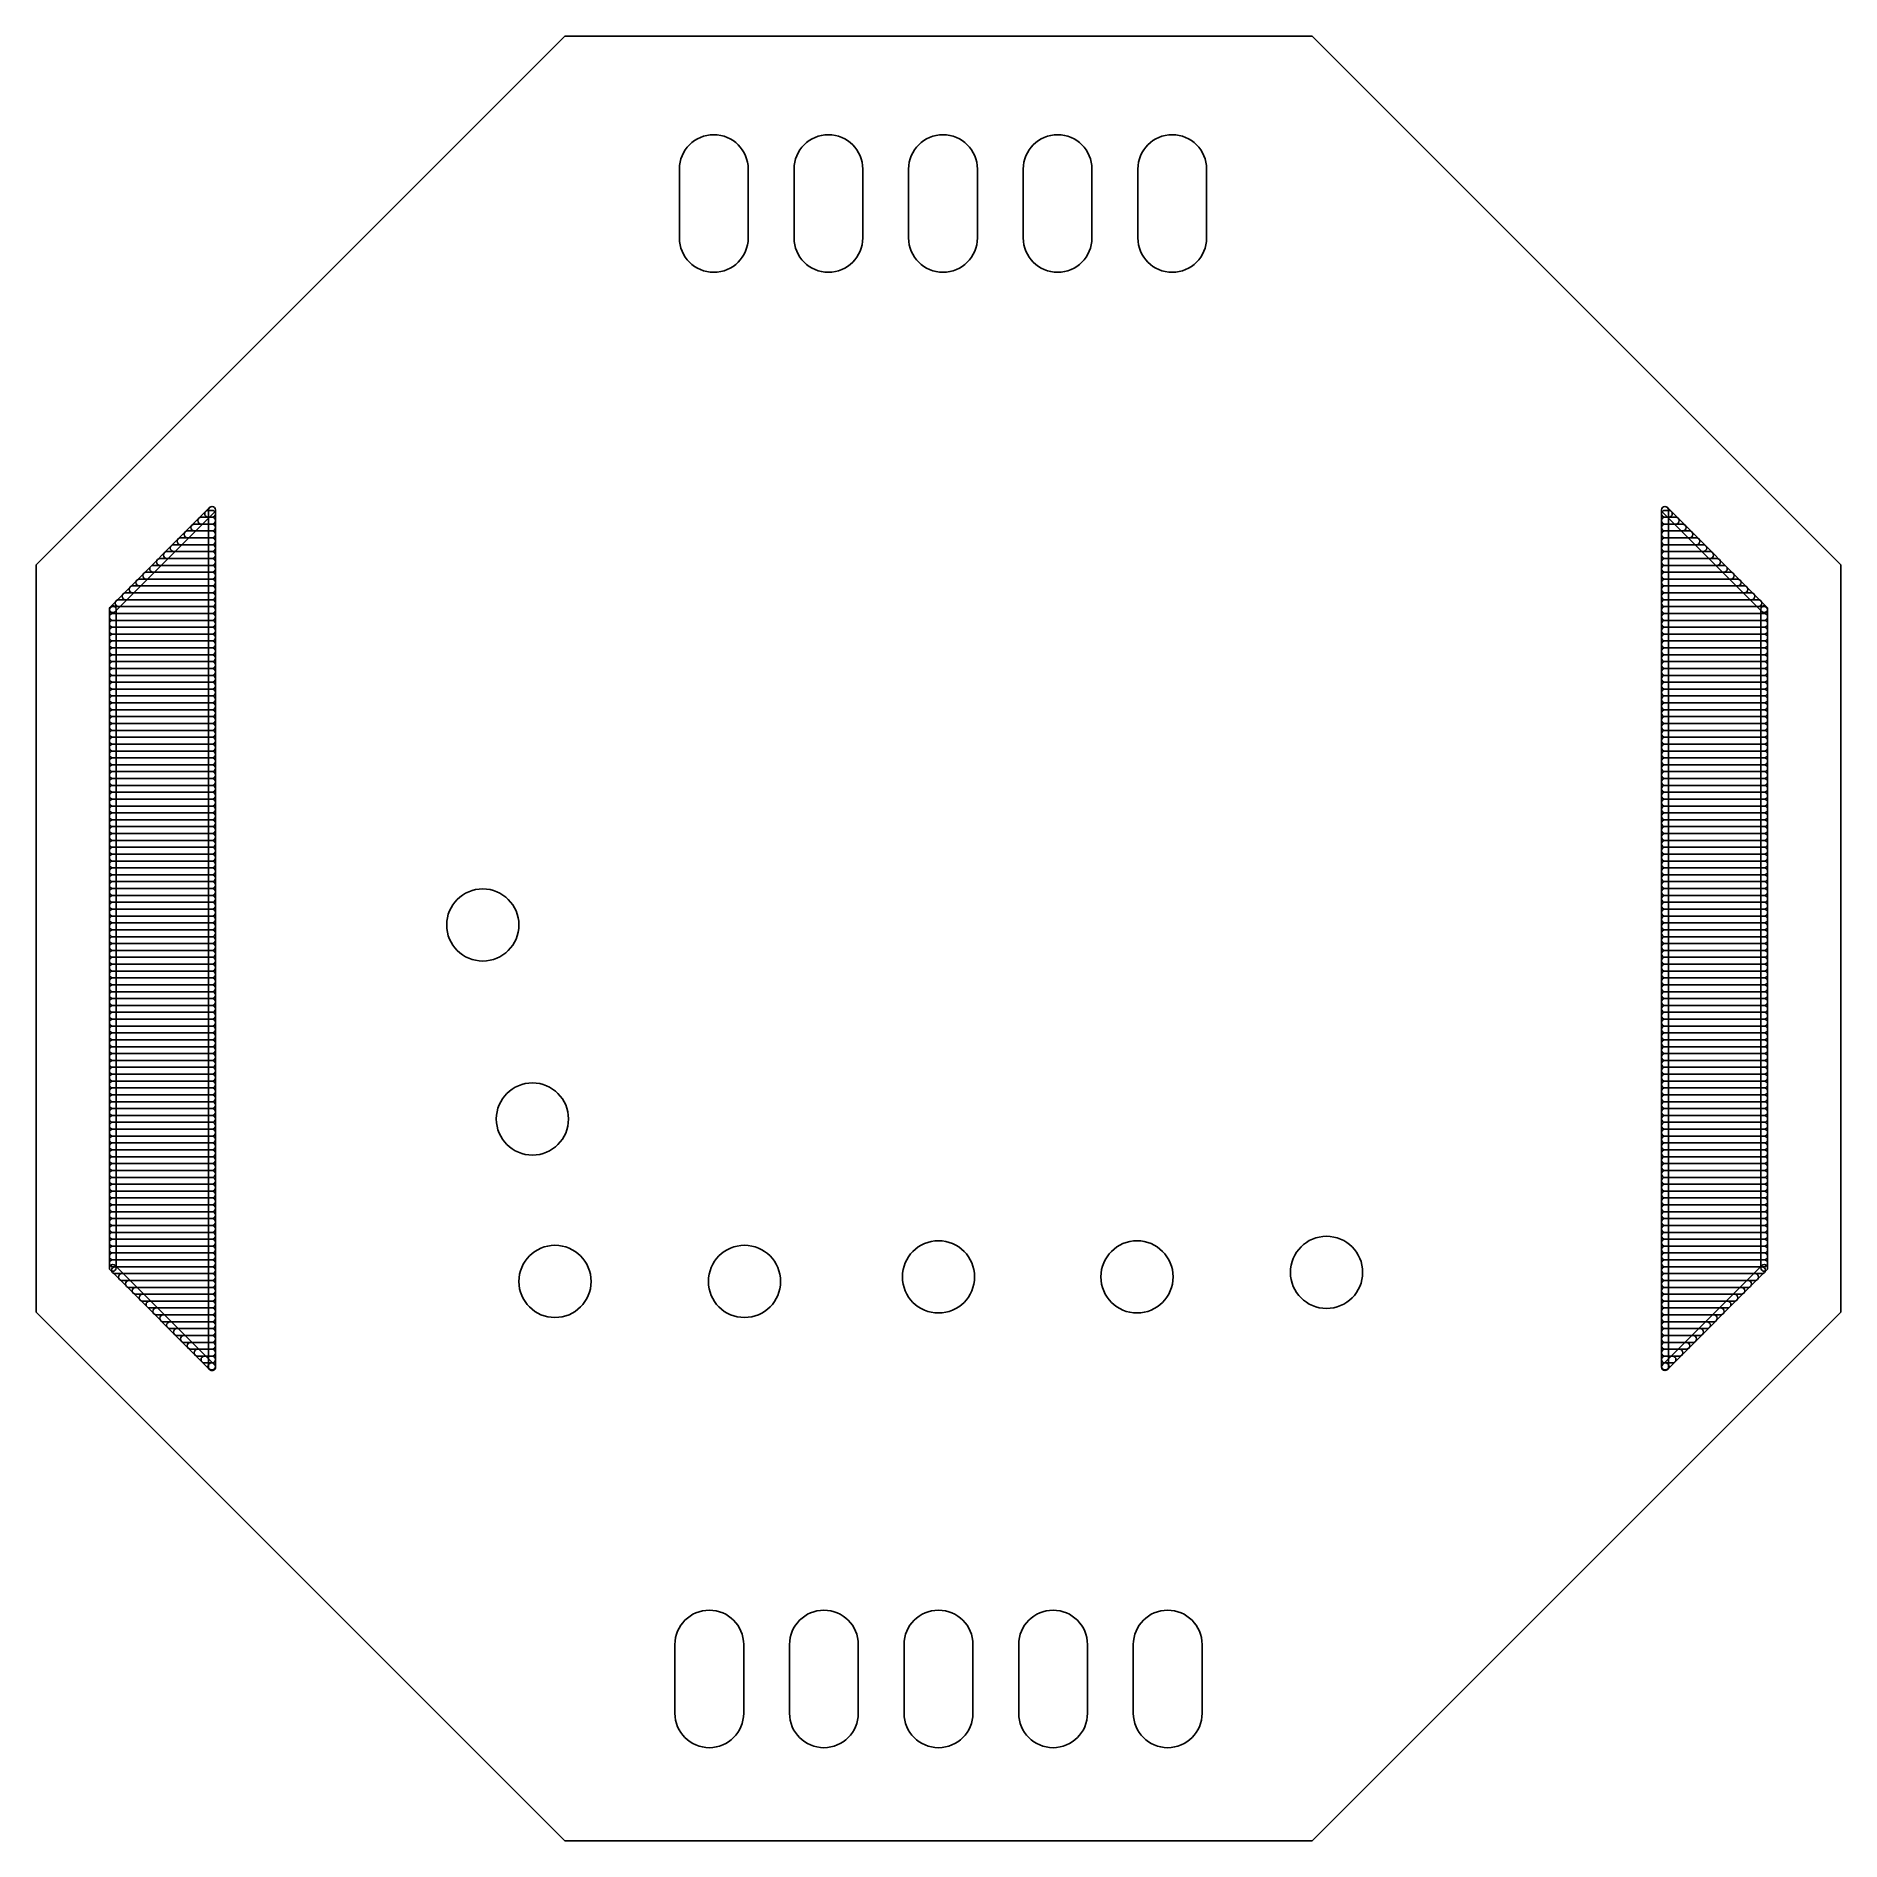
# Model space of a CAD drawing. Extents: x 0 to 40, y 0 to 40.
import ezdxf

# ---------------------------------------------------------------- set-up
doc = ezdxf.new("R2010")
doc.units = 0
for name, color, linetype in [('17', 110, 'CONTINUOUS'), ('18', 110, 'CONTINUOUS'), ('20', 31, 'CONTINUOUS')]:
    doc.layers.add(name, color=color, linetype=linetype)

# ---------------------------------------------------------------- blocks, each defined once
blk = doc.blocks.new('LONGP100')
blk.add_lwpolyline([(-0.5, -0.5), (0.5, -0.5, 1), (0.5, 0.5), (-0.5, 0.5, 1)], format="xyb", close=True)
blk = doc.blocks.new('ROUNDV')
blk.add_circle((0, 0), 0.5)

msp = doc.modelspace()

# ---------------------------------------------------------------- linework, layer by layer
at = {"layer": '20'}
for p, q in [((0, 28.284), (11.716, 40)), ((11.716, 40), (28.284, 40)), ((28.284, 40), (40, 28.284)), ((0, 11.716), (0, 28.284)), ((40, 28.284), (40, 11.716)), ((11.716, 0), (0, 11.716)), ((40, 11.716), (28.284, 0)), ((28.284, 0), (11.716, 0))]:
    msp.add_line(p, q, dxfattribs=at)
for points in [[(3.8461, 29.5539), (1.6461, 27.3539, 1), (1.7539, 27.2461), (3.9539, 29.4461, 1)], [(3.6608, 29.1846), (3.9, 29.1846, 1), (3.9, 29.337), (3.6608, 29.337, 1)], [(3.8132, 29.337), (3.9, 29.337, 1), (3.9, 29.4894), (3.8132, 29.4894, 1)], [(3.9762, 10.5), (3.9762, 29.5, 1), (3.8238, 29.5), (3.8238, 10.5, 1)], [(38.3539, 27.3539), (36.1539, 29.5539, 1), (36.0461, 29.4461), (38.2461, 27.2461, 1)], [(36.0238, 29.5), (36.0238, 10.5, 1), (36.1762, 10.5), (36.1762, 29.5, 1)], [(36.1, 29.337), (36.1868, 29.337, 1), (36.1868, 29.4894), (36.1, 29.4894, 1)], [(36.1, 29.1846), (36.3392, 29.1846, 1), (36.3392, 29.337), (36.1, 29.337, 1)], [(3.2036, 28.7274), (3.9, 28.7274, 1), (3.9, 28.8798), (3.2036, 28.8798, 1)], [(3.356, 28.8798), (3.9, 28.8798, 1), (3.9, 29.0322), (3.356, 29.0322, 1)], [(3.5084, 29.0322), (3.9, 29.0322, 1), (3.9, 29.1846), (3.5084, 29.1846, 1)], [(36.1, 29.0322), (36.4916, 29.0322, 1), (36.4916, 29.1846), (36.1, 29.1846, 1)], [(36.1, 28.8798), (36.644, 28.8798, 1), (36.644, 29.0322), (36.1, 29.0322, 1)], [(36.1, 28.7274), (36.7964, 28.7274, 1), (36.7964, 28.8798), (36.1, 28.8798, 1)], [(2.7464, 28.2702), (3.9, 28.2702, 1), (3.9, 28.4226), (2.7464, 28.4226, 1)], [(2.8988, 28.4226), (3.9, 28.4226, 1), (3.9, 28.575), (2.8988, 28.575, 1)], [(3.0512, 28.575), (3.9, 28.575, 1), (3.9, 28.7274), (3.0512, 28.7274, 1)], [(36.1, 28.575), (36.9488, 28.575, 1), (36.9488, 28.7274), (36.1, 28.7274, 1)], [(36.1, 28.4226), (37.1012, 28.4226, 1), (37.1012, 28.575), (36.1, 28.575, 1)], [(36.1, 28.2702), (37.2536, 28.2702, 1), (37.2536, 28.4226), (36.1, 28.4226, 1)], [(2.4416, 27.9654), (3.9, 27.9654, 1), (3.9, 28.1178), (2.4416, 28.1178, 1)], [(2.594, 28.1178), (3.9, 28.1178, 1), (3.9, 28.2702), (2.594, 28.2702, 1)], [(36.1, 28.1178), (37.406, 28.1178, 1), (37.406, 28.2702), (36.1, 28.2702, 1)], [(36.1, 27.9654), (37.5584, 27.9654, 1), (37.5584, 28.1178), (36.1, 28.1178, 1)], [(1.9844, 27.5082), (3.9, 27.5082, 1), (3.9, 27.6606), (1.9844, 27.6606, 1)], [(2.1368, 27.6606), (3.9, 27.6606, 1), (3.9, 27.813), (2.1368, 27.813, 1)], [(2.2892, 27.813), (3.9, 27.813, 1), (3.9, 27.9654), (2.2892, 27.9654, 1)], [(36.1, 27.813), (37.7108, 27.813, 1), (37.7108, 27.9654), (36.1, 27.9654, 1)], [(36.1, 27.6606), (37.8632, 27.6606, 1), (37.8632, 27.813), (36.1, 27.813, 1)], [(36.1, 27.5082), (38.0156, 27.5082, 1), (38.0156, 27.6606), (36.1, 27.6606, 1)], [(1.6238, 27.3), (1.6238, 12.7, 1), (1.7762, 12.7), (1.7762, 27.3, 1)], [(1.7, 27.2034), (3.9, 27.2034, 1), (3.9, 27.3558), (1.7, 27.3558, 1)], [(1.7, 27.051), (3.9, 27.051, 1), (3.9, 27.2034), (1.7, 27.2034, 1)], [(1.832, 27.3558), (3.9, 27.3558, 1), (3.9, 27.5082), (1.832, 27.5082, 1)], [(36.1, 27.3558), (38.168, 27.3558, 1), (38.168, 27.5082), (36.1, 27.5082, 1)], [(36.1, 27.2034), (38.3, 27.2034, 1), (38.3, 27.3558), (36.1, 27.3558, 1)], [(36.1, 27.051), (38.3, 27.051, 1), (38.3, 27.2034), (36.1, 27.2034, 1)], [(38.3762, 12.7), (38.3762, 27.3, 1), (38.2238, 27.3), (38.2238, 12.7, 1)], [(1.7, 26.8986), (3.9, 26.8986, 1), (3.9, 27.051), (1.7, 27.051, 1)], [(1.7, 26.7462), (3.9, 26.7462, 1), (3.9, 26.8986), (1.7, 26.8986, 1)], [(36.1, 26.8986), (38.3, 26.8986, 1), (38.3, 27.051), (36.1, 27.051, 1)], [(36.1, 26.7462), (38.3, 26.7462, 1), (38.3, 26.8986), (36.1, 26.8986, 1)], [(1.7, 26.5938), (3.9, 26.5938, 1), (3.9, 26.7462), (1.7, 26.7462, 1)], [(1.7, 26.4414), (3.9, 26.4414, 1), (3.9, 26.5938), (1.7, 26.5938, 1)], [(1.7, 26.289), (3.9, 26.289, 1), (3.9, 26.4414), (1.7, 26.4414, 1)], [(36.1, 26.5938), (38.3, 26.5938, 1), (38.3, 26.7462), (36.1, 26.7462, 1)], [(36.1, 26.4414), (38.3, 26.4414, 1), (38.3, 26.5938), (36.1, 26.5938, 1)], [(36.1, 26.289), (38.3, 26.289, 1), (38.3, 26.4414), (36.1, 26.4414, 1)], [(1.7, 26.1366), (3.9, 26.1366, 1), (3.9, 26.289), (1.7, 26.289, 1)], [(1.7, 25.9842), (3.9, 25.9842, 1), (3.9, 26.1366), (1.7, 26.1366, 1)], [(36.1, 26.1366), (38.3, 26.1366, 1), (38.3, 26.289), (36.1, 26.289, 1)], [(36.1, 25.9842), (38.3, 25.9842, 1), (38.3, 26.1366), (36.1, 26.1366, 1)], [(1.7, 25.8318), (3.9, 25.8318, 1), (3.9, 25.9842), (1.7, 25.9842, 1)], [(1.7, 25.6794), (3.9, 25.6794, 1), (3.9, 25.8318), (1.7, 25.8318, 1)], [(1.7, 25.527), (3.9, 25.527, 1), (3.9, 25.6794), (1.7, 25.6794, 1)], [(36.1, 25.8318), (38.3, 25.8318, 1), (38.3, 25.9842), (36.1, 25.9842, 1)], [(36.1, 25.6794), (38.3, 25.6794, 1), (38.3, 25.8318), (36.1, 25.8318, 1)], [(36.1, 25.527), (38.3, 25.527, 1), (38.3, 25.6794), (36.1, 25.6794, 1)], [(1.7, 25.3746), (3.9, 25.3746, 1), (3.9, 25.527), (1.7, 25.527, 1)], [(1.7, 25.2222), (3.9, 25.2222, 1), (3.9, 25.3746), (1.7, 25.3746, 1)], [(1.7, 25.0698), (3.9, 25.0698, 1), (3.9, 25.2222), (1.7, 25.2222, 1)], [(36.1, 25.3746), (38.3, 25.3746, 1), (38.3, 25.527), (36.1, 25.527, 1)], [(36.1, 25.2222), (38.3, 25.2222, 1), (38.3, 25.3746), (36.1, 25.3746, 1)], [(36.1, 25.0698), (38.3, 25.0698, 1), (38.3, 25.2222), (36.1, 25.2222, 1)], [(1.7, 24.9174), (3.9, 24.9174, 1), (3.9, 25.0698), (1.7, 25.0698, 1)], [(1.7, 24.765), (3.9, 24.765, 1), (3.9, 24.9174), (1.7, 24.9174, 1)], [(36.1, 24.9174), (38.3, 24.9174, 1), (38.3, 25.0698), (36.1, 25.0698, 1)], [(36.1, 24.765), (38.3, 24.765, 1), (38.3, 24.9174), (36.1, 24.9174, 1)], [(1.7, 24.6126), (3.9, 24.6126, 1), (3.9, 24.765), (1.7, 24.765, 1)], [(1.7, 24.4602), (3.9, 24.4602, 1), (3.9, 24.6126), (1.7, 24.6126, 1)], [(1.7, 24.3078), (3.9, 24.3078, 1), (3.9, 24.4602), (1.7, 24.4602, 1)], [(36.1, 24.6126), (38.3, 24.6126, 1), (38.3, 24.765), (36.1, 24.765, 1)], [(36.1, 24.4602), (38.3, 24.4602, 1), (38.3, 24.6126), (36.1, 24.6126, 1)], [(36.1, 24.3078), (38.3, 24.3078, 1), (38.3, 24.4602), (36.1, 24.4602, 1)], [(1.7, 24.1554), (3.9, 24.1554, 1), (3.9, 24.3078), (1.7, 24.3078, 1)], [(1.7, 24.003), (3.9, 24.003, 1), (3.9, 24.1554), (1.7, 24.1554, 1)], [(1.7, 23.8506), (3.9, 23.8506, 1), (3.9, 24.003), (1.7, 24.003, 1)], [(36.1, 24.1554), (38.3, 24.1554, 1), (38.3, 24.3078), (36.1, 24.3078, 1)], [(36.1, 24.003), (38.3, 24.003, 1), (38.3, 24.1554), (36.1, 24.1554, 1)], [(36.1, 23.8506), (38.3, 23.8506, 1), (38.3, 24.003), (36.1, 24.003, 1)], [(1.7, 23.6982), (3.9, 23.6982, 1), (3.9, 23.8506), (1.7, 23.8506, 1)], [(1.7, 23.5458), (3.9, 23.5458, 1), (3.9, 23.6982), (1.7, 23.6982, 1)], [(36.1, 23.6982), (38.3, 23.6982, 1), (38.3, 23.8506), (36.1, 23.8506, 1)], [(36.1, 23.5458), (38.3, 23.5458, 1), (38.3, 23.6982), (36.1, 23.6982, 1)], [(1.7, 23.3934), (3.9, 23.3934, 1), (3.9, 23.5458), (1.7, 23.5458, 1)], [(1.7, 23.241), (3.9, 23.241, 1), (3.9, 23.3934), (1.7, 23.3934, 1)], [(1.7, 23.0886), (3.9, 23.0886, 1), (3.9, 23.241), (1.7, 23.241, 1)], [(36.1, 23.3934), (38.3, 23.3934, 1), (38.3, 23.5458), (36.1, 23.5458, 1)], [(36.1, 23.241), (38.3, 23.241, 1), (38.3, 23.3934), (36.1, 23.3934, 1)], [(36.1, 23.0886), (38.3, 23.0886, 1), (38.3, 23.241), (36.1, 23.241, 1)], [(1.7, 22.9362), (3.9, 22.9362, 1), (3.9, 23.0886), (1.7, 23.0886, 1)], [(1.7, 22.7838), (3.9, 22.7838, 1), (3.9, 22.9362), (1.7, 22.9362, 1)], [(36.1, 22.9362), (38.3, 22.9362, 1), (38.3, 23.0886), (36.1, 23.0886, 1)], [(36.1, 22.7838), (38.3, 22.7838, 1), (38.3, 22.9362), (36.1, 22.9362, 1)], [(1.7, 22.6314), (3.9, 22.6314, 1), (3.9, 22.7838), (1.7, 22.7838, 1)], [(1.7, 22.479), (3.9, 22.479, 1), (3.9, 22.6314), (1.7, 22.6314, 1)], [(1.7, 22.3266), (3.9, 22.3266, 1), (3.9, 22.479), (1.7, 22.479, 1)], [(36.1, 22.6314), (38.3, 22.6314, 1), (38.3, 22.7838), (36.1, 22.7838, 1)], [(36.1, 22.479), (38.3, 22.479, 1), (38.3, 22.6314), (36.1, 22.6314, 1)], [(36.1, 22.3266), (38.3, 22.3266, 1), (38.3, 22.479), (36.1, 22.479, 1)], [(1.7, 22.1742), (3.9, 22.1742, 1), (3.9, 22.3266), (1.7, 22.3266, 1)], [(1.7, 22.0218), (3.9, 22.0218, 1), (3.9, 22.1742), (1.7, 22.1742, 1)], [(1.7, 21.8694), (3.9, 21.8694, 1), (3.9, 22.0218), (1.7, 22.0218, 1)], [(36.1, 22.1742), (38.3, 22.1742, 1), (38.3, 22.3266), (36.1, 22.3266, 1)], [(36.1, 22.0218), (38.3, 22.0218, 1), (38.3, 22.1742), (36.1, 22.1742, 1)], [(36.1, 21.8694), (38.3, 21.8694, 1), (38.3, 22.0218), (36.1, 22.0218, 1)], [(1.7, 21.717), (3.9, 21.717, 1), (3.9, 21.8694), (1.7, 21.8694, 1)], [(1.7, 21.5646), (3.9, 21.5646, 1), (3.9, 21.717), (1.7, 21.717, 1)], [(36.1, 21.717), (38.3, 21.717, 1), (38.3, 21.8694), (36.1, 21.8694, 1)], [(36.1, 21.5646), (38.3, 21.5646, 1), (38.3, 21.717), (36.1, 21.717, 1)], [(1.7, 21.4122), (3.9, 21.4122, 1), (3.9, 21.5646), (1.7, 21.5646, 1)], [(1.7, 21.2598), (3.9, 21.2598, 1), (3.9, 21.4122), (1.7, 21.4122, 1)], [(1.7, 21.1074), (3.9, 21.1074, 1), (3.9, 21.2598), (1.7, 21.2598, 1)], [(36.1, 21.4122), (38.3, 21.4122, 1), (38.3, 21.5646), (36.1, 21.5646, 1)], [(36.1, 21.2598), (38.3, 21.2598, 1), (38.3, 21.4122), (36.1, 21.4122, 1)], [(36.1, 21.1074), (38.3, 21.1074, 1), (38.3, 21.2598), (36.1, 21.2598, 1)], [(1.7, 20.955), (3.9, 20.955, 1), (3.9, 21.1074), (1.7, 21.1074, 1)], [(1.7, 20.8026), (3.9, 20.8026, 1), (3.9, 20.955), (1.7, 20.955, 1)], [(1.7, 20.6502), (3.9, 20.6502, 1), (3.9, 20.8026), (1.7, 20.8026, 1)], [(36.1, 20.955), (38.3, 20.955, 1), (38.3, 21.1074), (36.1, 21.1074, 1)], [(36.1, 20.8026), (38.3, 20.8026, 1), (38.3, 20.955), (36.1, 20.955, 1)], [(36.1, 20.6502), (38.3, 20.6502, 1), (38.3, 20.8026), (36.1, 20.8026, 1)], [(1.7, 20.4978), (3.9, 20.4978, 1), (3.9, 20.6502), (1.7, 20.6502, 1)], [(1.7, 20.3454), (3.9, 20.3454, 1), (3.9, 20.4978), (1.7, 20.4978, 1)], [(36.1, 20.4978), (38.3, 20.4978, 1), (38.3, 20.6502), (36.1, 20.6502, 1)], [(36.1, 20.3454), (38.3, 20.3454, 1), (38.3, 20.4978), (36.1, 20.4978, 1)], [(1.7, 20.193), (3.9, 20.193, 1), (3.9, 20.3454), (1.7, 20.3454, 1)], [(1.7, 20.0406), (3.9, 20.0406, 1), (3.9, 20.193), (1.7, 20.193, 1)], [(1.7, 19.8882), (3.9, 19.8882, 1), (3.9, 20.0406), (1.7, 20.0406, 1)], [(36.1, 20.193), (38.3, 20.193, 1), (38.3, 20.3454), (36.1, 20.3454, 1)], [(36.1, 20.0406), (38.3, 20.0406, 1), (38.3, 20.193), (36.1, 20.193, 1)], [(36.1, 19.8882), (38.3, 19.8882, 1), (38.3, 20.0406), (36.1, 20.0406, 1)], [(1.7, 19.7358), (3.9, 19.7358, 1), (3.9, 19.8882), (1.7, 19.8882, 1)], [(1.7, 19.5834), (3.9, 19.5834, 1), (3.9, 19.7358), (1.7, 19.7358, 1)], [(36.1, 19.7358), (38.3, 19.7358, 1), (38.3, 19.8882), (36.1, 19.8882, 1)], [(36.1, 19.5834), (38.3, 19.5834, 1), (38.3, 19.7358), (36.1, 19.7358, 1)], [(1.7, 19.431), (3.9, 19.431, 1), (3.9, 19.5834), (1.7, 19.5834, 1)], [(1.7, 19.2786), (3.9, 19.2786, 1), (3.9, 19.431), (1.7, 19.431, 1)], [(1.7, 19.1262), (3.9, 19.1262, 1), (3.9, 19.2786), (1.7, 19.2786, 1)], [(36.1, 19.431), (38.3, 19.431, 1), (38.3, 19.5834), (36.1, 19.5834, 1)], [(36.1, 19.2786), (38.3, 19.2786, 1), (38.3, 19.431), (36.1, 19.431, 1)], [(36.1, 19.1262), (38.3, 19.1262, 1), (38.3, 19.2786), (36.1, 19.2786, 1)], [(1.7, 18.9738), (3.9, 18.9738, 1), (3.9, 19.1262), (1.7, 19.1262, 1)], [(1.7, 18.8214), (3.9, 18.8214, 1), (3.9, 18.9738), (1.7, 18.9738, 1)], [(1.7, 18.669), (3.9, 18.669, 1), (3.9, 18.8214), (1.7, 18.8214, 1)], [(36.1, 18.9738), (38.3, 18.9738, 1), (38.3, 19.1262), (36.1, 19.1262, 1)], [(36.1, 18.8214), (38.3, 18.8214, 1), (38.3, 18.9738), (36.1, 18.9738, 1)], [(36.1, 18.669), (38.3, 18.669, 1), (38.3, 18.8214), (36.1, 18.8214, 1)], [(1.7, 18.5166), (3.9, 18.5166, 1), (3.9, 18.669), (1.7, 18.669, 1)], [(1.7, 18.3642), (3.9, 18.3642, 1), (3.9, 18.5166), (1.7, 18.5166, 1)], [(36.1, 18.5166), (38.3, 18.5166, 1), (38.3, 18.669), (36.1, 18.669, 1)], [(36.1, 18.3642), (38.3, 18.3642, 1), (38.3, 18.5166), (36.1, 18.5166, 1)], [(1.7, 18.2118), (3.9, 18.2118, 1), (3.9, 18.3642), (1.7, 18.3642, 1)], [(1.7, 18.0594), (3.9, 18.0594, 1), (3.9, 18.2118), (1.7, 18.2118, 1)], [(1.7, 17.907), (3.9, 17.907, 1), (3.9, 18.0594), (1.7, 18.0594, 1)], [(36.1, 18.2118), (38.3, 18.2118, 1), (38.3, 18.3642), (36.1, 18.3642, 1)], [(36.1, 18.0594), (38.3, 18.0594, 1), (38.3, 18.2118), (36.1, 18.2118, 1)], [(36.1, 17.907), (38.3, 17.907, 1), (38.3, 18.0594), (36.1, 18.0594, 1)], [(1.7, 17.7546), (3.9, 17.7546, 1), (3.9, 17.907), (1.7, 17.907, 1)], [(1.7, 17.6022), (3.9, 17.6022, 1), (3.9, 17.7546), (1.7, 17.7546, 1)], [(1.7, 17.4498), (3.9, 17.4498, 1), (3.9, 17.6022), (1.7, 17.6022, 1)], [(36.1, 17.7546), (38.3, 17.7546, 1), (38.3, 17.907), (36.1, 17.907, 1)], [(36.1, 17.6022), (38.3, 17.6022, 1), (38.3, 17.7546), (36.1, 17.7546, 1)], [(36.1, 17.4498), (38.3, 17.4498, 1), (38.3, 17.6022), (36.1, 17.6022, 1)], [(1.7, 17.2974), (3.9, 17.2974, 1), (3.9, 17.4498), (1.7, 17.4498, 1)], [(1.7, 17.145), (3.9, 17.145, 1), (3.9, 17.2974), (1.7, 17.2974, 1)], [(36.1, 17.2974), (38.3, 17.2974, 1), (38.3, 17.4498), (36.1, 17.4498, 1)], [(36.1, 17.145), (38.3, 17.145, 1), (38.3, 17.2974), (36.1, 17.2974, 1)], [(1.7, 16.9926), (3.9, 16.9926, 1), (3.9, 17.145), (1.7, 17.145, 1)], [(1.7, 16.8402), (3.9, 16.8402, 1), (3.9, 16.9926), (1.7, 16.9926, 1)], [(1.7, 16.6878), (3.9, 16.6878, 1), (3.9, 16.8402), (1.7, 16.8402, 1)], [(36.1, 16.9926), (38.3, 16.9926, 1), (38.3, 17.145), (36.1, 17.145, 1)], [(36.1, 16.8402), (38.3, 16.8402, 1), (38.3, 16.9926), (36.1, 16.9926, 1)], [(36.1, 16.6878), (38.3, 16.6878, 1), (38.3, 16.8402), (36.1, 16.8402, 1)], [(1.7, 16.5354), (3.9, 16.5354, 1), (3.9, 16.6878), (1.7, 16.6878, 1)], [(1.7, 16.383), (3.9, 16.383, 1), (3.9, 16.5354), (1.7, 16.5354, 1)], [(36.1, 16.5354), (38.3, 16.5354, 1), (38.3, 16.6878), (36.1, 16.6878, 1)], [(36.1, 16.383), (38.3, 16.383, 1), (38.3, 16.5354), (36.1, 16.5354, 1)], [(1.7, 16.2306), (3.9, 16.2306, 1), (3.9, 16.383), (1.7, 16.383, 1)], [(1.7, 16.0782), (3.9, 16.0782, 1), (3.9, 16.2306), (1.7, 16.2306, 1)], [(1.7, 15.9258), (3.9, 15.9258, 1), (3.9, 16.0782), (1.7, 16.0782, 1)], [(36.1, 16.2306), (38.3, 16.2306, 1), (38.3, 16.383), (36.1, 16.383, 1)], [(36.1, 16.0782), (38.3, 16.0782, 1), (38.3, 16.2306), (36.1, 16.2306, 1)], [(36.1, 15.9258), (38.3, 15.9258, 1), (38.3, 16.0782), (36.1, 16.0782, 1)], [(1.7, 15.7734), (3.9, 15.7734, 1), (3.9, 15.9258), (1.7, 15.9258, 1)], [(1.7, 15.621), (3.9, 15.621, 1), (3.9, 15.7734), (1.7, 15.7734, 1)], [(1.7, 15.4686), (3.9, 15.4686, 1), (3.9, 15.621), (1.7, 15.621, 1)], [(36.1, 15.7734), (38.3, 15.7734, 1), (38.3, 15.9258), (36.1, 15.9258, 1)], [(36.1, 15.621), (38.3, 15.621, 1), (38.3, 15.7734), (36.1, 15.7734, 1)], [(36.1, 15.4686), (38.3, 15.4686, 1), (38.3, 15.621), (36.1, 15.621, 1)], [(1.7, 15.3162), (3.9, 15.3162, 1), (3.9, 15.4686), (1.7, 15.4686, 1)], [(1.7, 15.1638), (3.9, 15.1638, 1), (3.9, 15.3162), (1.7, 15.3162, 1)], [(36.1, 15.3162), (38.3, 15.3162, 1), (38.3, 15.4686), (36.1, 15.4686, 1)], [(36.1, 15.1638), (38.3, 15.1638, 1), (38.3, 15.3162), (36.1, 15.3162, 1)], [(1.7, 15.0114), (3.9, 15.0114, 1), (3.9, 15.1638), (1.7, 15.1638, 1)], [(1.7, 14.859), (3.9, 14.859, 1), (3.9, 15.0114), (1.7, 15.0114, 1)], [(1.7, 14.7066), (3.9, 14.7066, 1), (3.9, 14.859), (1.7, 14.859, 1)], [(36.1, 15.0114), (38.3, 15.0114, 1), (38.3, 15.1638), (36.1, 15.1638, 1)], [(36.1, 14.859), (38.3, 14.859, 1), (38.3, 15.0114), (36.1, 15.0114, 1)], [(36.1, 14.7066), (38.3, 14.7066, 1), (38.3, 14.859), (36.1, 14.859, 1)], [(1.7, 14.5542), (3.9, 14.5542, 1), (3.9, 14.7066), (1.7, 14.7066, 1)], [(1.7, 14.4018), (3.9, 14.4018, 1), (3.9, 14.5542), (1.7, 14.5542, 1)], [(1.7, 14.2494), (3.9, 14.2494, 1), (3.9, 14.4018), (1.7, 14.4018, 1)], [(36.1, 14.5542), (38.3, 14.5542, 1), (38.3, 14.7066), (36.1, 14.7066, 1)], [(36.1, 14.4018), (38.3, 14.4018, 1), (38.3, 14.5542), (36.1, 14.5542, 1)], [(36.1, 14.2494), (38.3, 14.2494, 1), (38.3, 14.4018), (36.1, 14.4018, 1)], [(1.7, 14.097), (3.9, 14.097, 1), (3.9, 14.2494), (1.7, 14.2494, 1)], [(1.7, 13.9446), (3.9, 13.9446, 1), (3.9, 14.097), (1.7, 14.097, 1)], [(36.1, 14.097), (38.3, 14.097, 1), (38.3, 14.2494), (36.1, 14.2494, 1)], [(36.1, 13.9446), (38.3, 13.9446, 1), (38.3, 14.097), (36.1, 14.097, 1)], [(1.7, 13.7922), (3.9, 13.7922, 1), (3.9, 13.9446), (1.7, 13.9446, 1)], [(1.7, 13.6398), (3.9, 13.6398, 1), (3.9, 13.7922), (1.7, 13.7922, 1)], [(1.7, 13.4874), (3.9, 13.4874, 1), (3.9, 13.6398), (1.7, 13.6398, 1)], [(36.1, 13.7922), (38.3, 13.7922, 1), (38.3, 13.9446), (36.1, 13.9446, 1)], [(36.1, 13.6398), (38.3, 13.6398, 1), (38.3, 13.7922), (36.1, 13.7922, 1)], [(36.1, 13.4874), (38.3, 13.4874, 1), (38.3, 13.6398), (36.1, 13.6398, 1)], [(1.7, 13.335), (3.9, 13.335, 1), (3.9, 13.4874), (1.7, 13.4874, 1)], [(1.7, 13.1826), (3.9, 13.1826, 1), (3.9, 13.335), (1.7, 13.335, 1)], [(36.1, 13.335), (38.3, 13.335, 1), (38.3, 13.4874), (36.1, 13.4874, 1)], [(36.1, 13.1826), (38.3, 13.1826, 1), (38.3, 13.335), (36.1, 13.335, 1)], [(1.7, 13.0302), (3.9, 13.0302, 1), (3.9, 13.1826), (1.7, 13.1826, 1)], [(1.7, 12.8778), (3.9, 12.8778, 1), (3.9, 13.0302), (1.7, 13.0302, 1)], [(1.7, 12.7254), (3.9, 12.7254, 1), (3.9, 12.8778), (1.7, 12.8778, 1)], [(36.1, 13.0302), (38.3, 13.0302, 1), (38.3, 13.1826), (36.1, 13.1826, 1)], [(36.1, 12.8778), (38.3, 12.8778, 1), (38.3, 13.0302), (36.1, 13.0302, 1)], [(36.1, 12.7254), (38.3, 12.7254, 1), (38.3, 12.8778), (36.1, 12.8778, 1)], [(1.6461, 12.6461), (3.8461, 10.4461, 1), (3.9539, 10.5539), (1.7539, 12.7539, 1)], [(1.7508, 12.573), (3.9, 12.573, 1), (3.9, 12.7254), (1.7508, 12.7254, 1)], [(1.9032, 12.4206), (3.9, 12.4206, 1), (3.9, 12.573), (1.9032, 12.573, 1)], [(2.0556, 12.2682), (3.9, 12.2682, 1), (3.9, 12.4206), (2.0556, 12.4206, 1)], [(36.1539, 10.4461), (38.3539, 12.6461, 1), (38.2461, 12.7539), (36.0461, 10.5539, 1)], [(36.1, 12.573), (38.2492, 12.573, 1), (38.2492, 12.7254), (36.1, 12.7254, 1)], [(36.1, 12.4206), (38.0968, 12.4206, 1), (38.0968, 12.573), (36.1, 12.573, 1)], [(36.1, 12.2682), (37.9444, 12.2682, 1), (37.9444, 12.4206), (36.1, 12.4206, 1)], [(2.208, 12.1158), (3.9, 12.1158, 1), (3.9, 12.2682), (2.208, 12.2682, 1)], [(2.3604, 11.9634), (3.9, 11.9634, 1), (3.9, 12.1158), (2.3604, 12.1158, 1)], [(36.1, 12.1158), (37.792, 12.1158, 1), (37.792, 12.2682), (36.1, 12.2682, 1)], [(36.1, 11.9634), (37.6396, 11.9634, 1), (37.6396, 12.1158), (36.1, 12.1158, 1)], [(2.5128, 11.811), (3.9, 11.811, 1), (3.9, 11.9634), (2.5128, 11.9634, 1)], [(2.6652, 11.6586), (3.9, 11.6586, 1), (3.9, 11.811), (2.6652, 11.811, 1)], [(2.8176, 11.5062), (3.9, 11.5062, 1), (3.9, 11.6586), (2.8176, 11.6586, 1)], [(36.1, 11.811), (37.4872, 11.811, 1), (37.4872, 11.9634), (36.1, 11.9634, 1)], [(36.1, 11.6586), (37.3348, 11.6586, 1), (37.3348, 11.811), (36.1, 11.811, 1)], [(36.1, 11.5062), (37.1824, 11.5062, 1), (37.1824, 11.6586), (36.1, 11.6586, 1)], [(2.97, 11.3538), (3.9, 11.3538, 1), (3.9, 11.5062), (2.97, 11.5062, 1)], [(3.1224, 11.2014), (3.9, 11.2014, 1), (3.9, 11.3538), (3.1224, 11.3538, 1)], [(3.2748, 11.049), (3.9, 11.049, 1), (3.9, 11.2014), (3.2748, 11.2014, 1)], [(36.1, 11.3538), (37.03, 11.3538, 1), (37.03, 11.5062), (36.1, 11.5062, 1)], [(36.1, 11.2014), (36.8776, 11.2014, 1), (36.8776, 11.3538), (36.1, 11.3538, 1)], [(36.1, 11.049), (36.7252, 11.049, 1), (36.7252, 11.2014), (36.1, 11.2014, 1)], [(3.4272, 10.8966), (3.9, 10.8966, 1), (3.9, 11.049), (3.4272, 11.049, 1)], [(3.5796, 10.7442), (3.9, 10.7442, 1), (3.9, 10.8966), (3.5796, 10.8966, 1)], [(36.1, 10.8966), (36.5728, 10.8966, 1), (36.5728, 11.049), (36.1, 11.049, 1)], [(36.1, 10.7442), (36.4204, 10.7442, 1), (36.4204, 10.8966), (36.1, 10.8966, 1)], [(3.732, 10.5918), (3.9, 10.5918, 1), (3.9, 10.7442), (3.732, 10.7442, 1)], [(3.8844, 10.4394), (3.9, 10.4394, 1), (3.9, 10.5918), (3.8844, 10.5918, 1)], [(36.1, 10.5918), (36.268, 10.5918, 1), (36.268, 10.7442), (36.1, 10.7442, 1)], [(36.1, 10.4394), (36.1156, 10.4394, 1), (36.1156, 10.5918), (36.1, 10.5918, 1)]]:
    msp.add_lwpolyline(points, format="xyb", close=True, dxfattribs=at)

# ---------------------------------------------------------------- block references
at = {"layer": '17', "xscale": 1.524, "yscale": 1.524, "rotation": 270}
for p in [(15.02, 36.29), (15.02, 36.29), (17.56, 36.29), (17.56, 36.29), (20.1, 36.29), (20.1, 36.29), (22.64, 36.29), (22.64, 36.29), (25.18, 36.29), (25.18, 36.29), (14.92, 3.59), (14.92, 3.59), (17.46, 3.59), (17.46, 3.59), (20, 3.59), (20, 3.59), (22.54, 3.59), (22.54, 3.59), (25.08, 3.59), (25.08, 3.59)]:
    msp.add_blockref('LONGP100', p, dxfattribs=at)
at = {"layer": '18', "xscale": 1.6, "yscale": 1.6}
for p in [(9.9, 20.3), (9.9, 20.3), (11, 16), (11, 16), (11.5, 12.4), (11.5, 12.4), (15.7, 12.4), (15.7, 12.4), (20, 12.5), (20, 12.5), (24.4, 12.5), (24.4, 12.5), (28.6, 12.6), (28.6, 12.6)]:
    msp.add_blockref('ROUNDV', p, dxfattribs=at)

doc.saveas('drawing.dxf')
